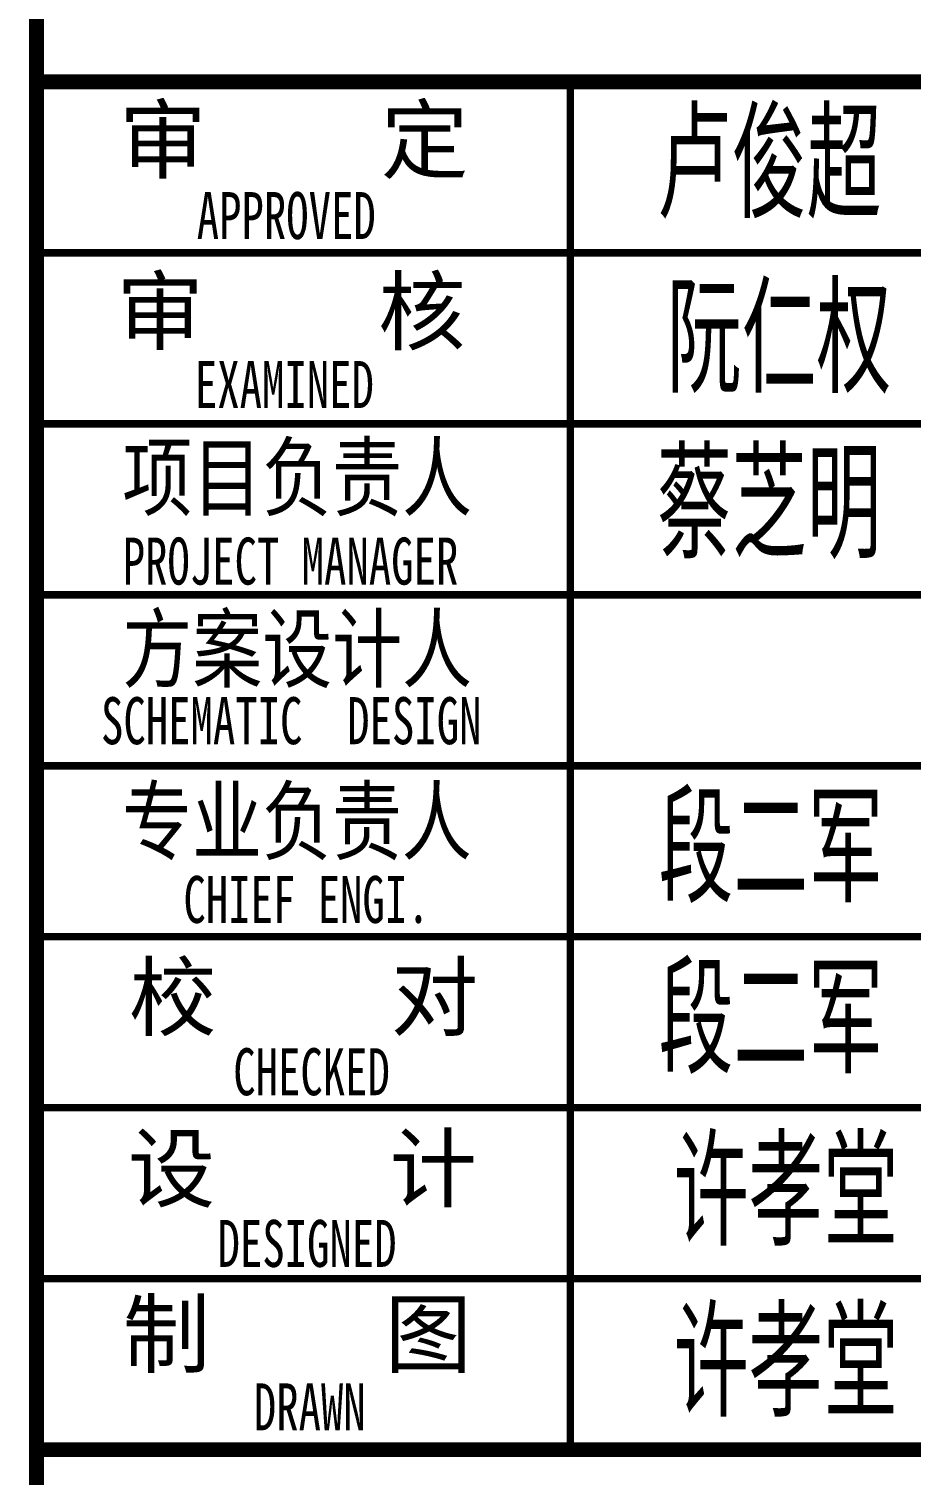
# Model space of a CAD drawing. Extents: x 3774419 to 4775970, y -926964 to 2266.
# Drawn here: x 3974582 to 3978712, y -622282 to -615516 of the extents above; entities that cross this region are included whole.
import ezdxf
from ezdxf.enums import TextEntityAlignment as Align

# ---------------------------------------------------------------- set-up
doc = ezdxf.new("R2010")
doc.units = 0
doc.header["$LTSCALE"] = 1000
doc.header["$MEASUREMENT"] = 0
doc.layers.add('!!电气', color=1, linetype='CONTINUOUS')
doc.layers.add('图签文字', color=4, linetype='CONTINUOUS')
doc.layers.add('图框', color=147, linetype='CONTINUOUS', lineweight=20)
doc.styles.add('建筑图签-1', font='simhei.ttf', dxfattribs={"width": 0.7})
doc.styles.add('建筑图签-2', font='TXT.shx', dxfattribs={"width": 0.5, "bigfont": 'HZTXT.shx'})

# ---------------------------------------------------------------- blocks, each defined once
blk = doc.blocks.new('A$C7E752094')
at = {"layer": '图框'}
for points, const_width in [([(0, -2200.3), (0, 37799.7)], 70), ([(7000, 11000), (0, 11000)], 70), ([(0, 11000), (7000, 11000)], 70), ([(2499.5, 4600), (2500, 11000)], 35), ([(0, 10200), (7000, 10200)], 35), ([(0, 9400), (7000, 9400)], 35), ([(0, 8600), (7000, 8600)], 35), ([(0, 7800), (7000, 7800)], 35), ([(0, 7000), (7000, 7000)], 35), ([(0, 6200), (7000, 6200)], 35), ([(0, 5400), (7000, 5400)], 35), ([(0, 4600), (7000, 4600)], 70)]:
    blk.add_lwpolyline(points, dxfattribs=dict(at, const_width=const_width))
at = {"layer": '图签文字', "color": 7, "style": '建筑图签-1'}
for s, p in [('审    定', (387.7, 10578.9)), ('审    核', (374.6, 9776.6)), ('校    对', (433.3, 6567.8)), ('设    计', (427.9, 5766.2)), ('制    图', (404.9, 4991.4))]:
    blk.add_text(s, height=300, dxfattribs=at).set_placement(p)
at = {"layer": '图签文字', "color": 1, "style": '建筑图签-2', "width": 0.7}
for s, p in [('卢俊超', (2906.2, 10361.5)), ('阮仁权', (2952, 9544.1)), ('蔡芝明', (2906.2, 8770.6)), ('段二军', (2913.5, 7160.7)), ('段二军', (2913.5, 6360.7)), ('许孝堂', (2983.9, 5553.2)), ('许孝堂', (2983.9, 4753.2))]:
    blk.add_text(s, height=500, dxfattribs=at).set_placement(p)
at = {"layer": '图签文字', "style": '建筑图签-1', "width": 0.7}
for s, p in [('APPROVED ', (750.6, 10264.4)), ('EXAMINED  ', (742, 9473.8, -1799)), ('PROJECT MANAGER', (403.9, 8647.7, -1799)), ('SCHEMATIC  DESIGN', (302.6, 7901, -1799))]:
    blk.add_text(s, height=220, dxfattribs=at).set_placement(p)
at = {"layer": '图签文字', "color": 7, "style": '建筑图签-1', "width": 0.8}
for s, p in [('项目负责人', (402.5, 9000.3)), ('方案设计人', (402.5, 8197.8)), ('专业负责人', (401.2, 7391.3))]:
    blk.add_text(s, height=300, dxfattribs=at).set_placement(p)
at = {"layer": '图签文字', "style": '建筑图签-1', "width": 0.7}
for s, p in [('CHIEF ENGI.', (1264.5, 7174.5)), ('CHECKED  ', (1393, 6368.4)), ('DESIGNED ', (1319.6, 5565.1)), (' DRAWN   ', (1384.6, 4800.2))]:
    blk.add_text(s, height=220, dxfattribs=at).set_placement(p, align=Align.MIDDLE)

msp = doc.modelspace()

# ---------------------------------------------------------------- block references
at = {"layer": '!!电气'}
msp.add_blockref('A$C7E752094', (3974617.2, -626763.6), dxfattribs=at)

doc.saveas('drawing.dxf')
